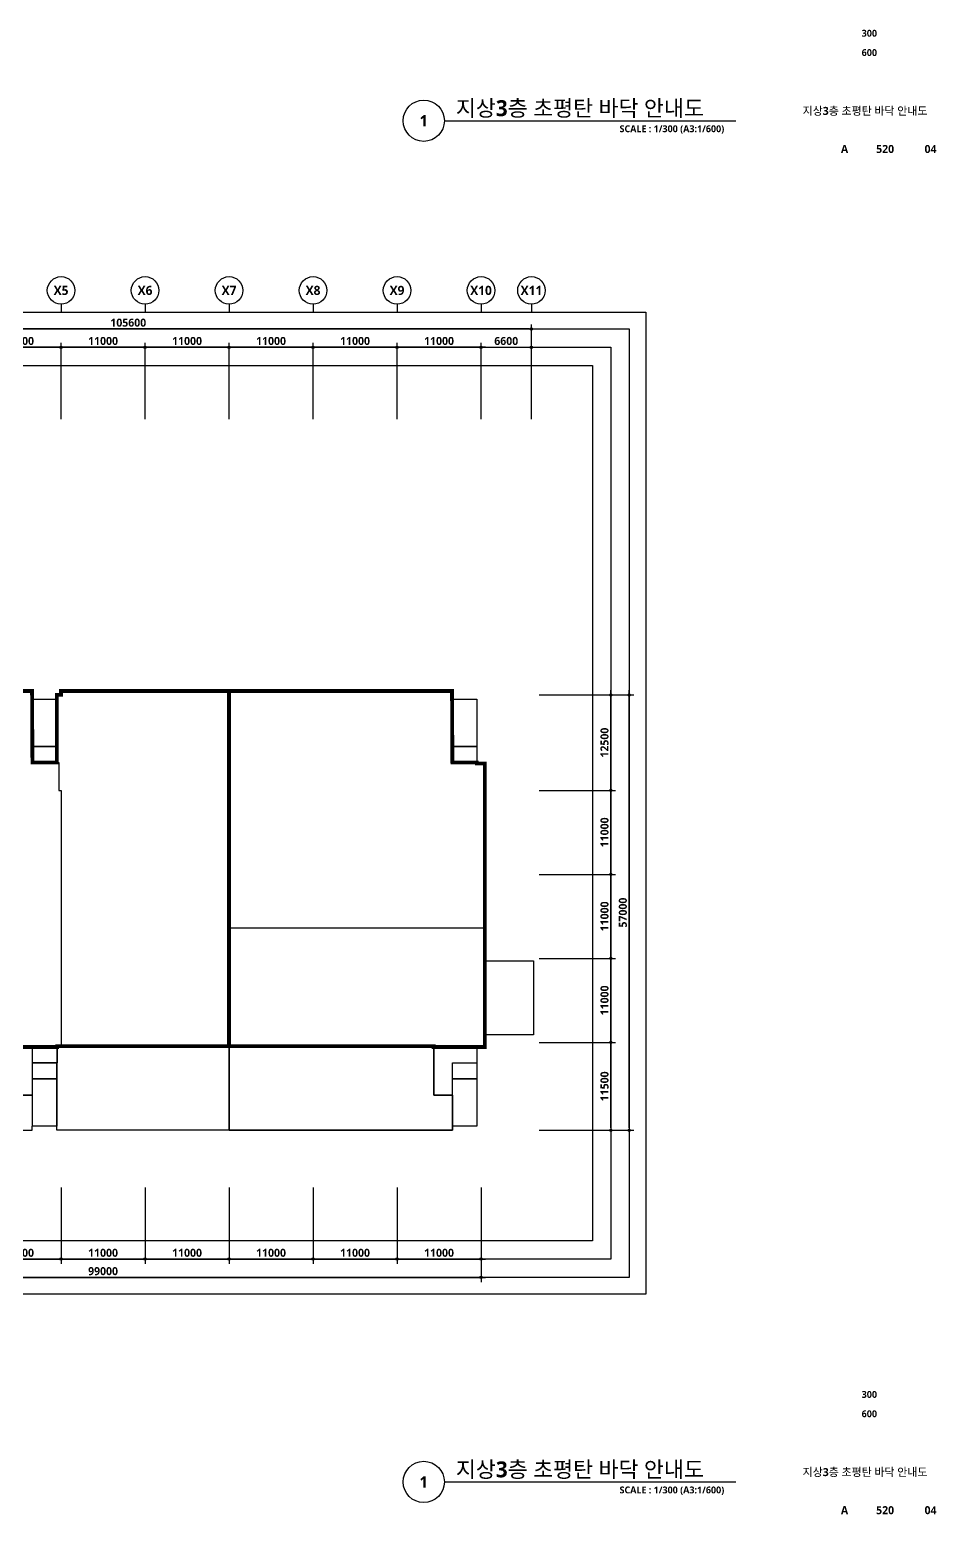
# Model space of a CAD drawing. Header units: millimetres. Extents: x -5354 to 997967, y -1313401 to 249081.
# Drawn here: x 610977 to 729712, y -1313401 to -1119046 of the extents above; entities that cross this region are included whole.
import ezdxf
from ezdxf.enums import TextEntityAlignment as Align

# ---------------------------------------------------------------- set-up
doc = ezdxf.new("R2010")
doc.units = ezdxf.units.MM
doc.header["$LTSCALE"] = 300
doc.header["$MEASUREMENT"] = 0
doc.header["$PDSIZE"] = -10
doc.layers.get('0').update_dxf_attribs({"linetype": 'CONTINUOUS'})
doc.layers.get('Defpoints').update_dxf_attribs({"color": 153, "linetype": 'CONTINUOUS'})
for name, color, linetype in [('A-ANNO-TEXT1', 7, 'CONTINUOUS'), ('A-ANNO-TITL', 7, 'CONTINUOUS'), ('A-ST-AXIS-BUB', 7, 'CONTINUOUS'), ('A-ST-AXIS-DIM', 7, 'CONTINUOUS'), ('AA-XXXX-TXT1', 2, 'CONTINUOUS'), ('ILDO_Cosinus Joint', 20, 'CONTINUOUS')]:
    doc.layers.add(name, color=color, linetype=linetype)
doc.layers.add('Defpoint', color=161, linetype='CONTINUOUS', plot=False)
doc.layers.add('면적', color=210, linetype='CONTINUOUS', plot=False)
doc.styles.add('SH_대대리576', font='')
doc.styles.get('SH_대대리576').set_extended_font_data('NanumGothic', bold=True)
doc.dimstyles.new('SHP 600', dxfattribs={"dimscale": 300, "dimtxt": 3.5, "dimasz": 1, "dimexe": 2, "dimexo": 2, "dimgap": 1, "dimtad": 1, "dimdec": 0, "dimzin": 0, "dimdsep": 46, "dimtxsty": 'SH_대대리576', "dimblk": 'DIMDOT', "dimcen": 0.09, "dimclrt": 3, "dimadec": 0, "dimazin": 1, "dimtfac": 1, "dimtdec": 0, "dimtix": 1, "dimtmove": 2, "dimatfit": 0, "dimldrblk": 'DIMDOT', "dimfxl": 1, "dimtolj": 1, "dimtzin": 0, "dimarcsym": 0})

# ---------------------------------------------------------------- blocks, each defined once
blk = doc.blocks.new('*U21')
at = {"layer": 'A-ANNO-TITL'}
blk.add_line((0, 0), (6359, 0), dxfattribs=at)
blk.add_circle((-450, 0), 450, dxfattribs=at)
at = {"layer": 'AA-XXXX-TXT1', "style": 'SH_대대리576'}
blk.add_attdef('DWG.TITLE', (250, 100), '', height=350, dxfattribs=at)
at = {"layer": 'AA-XXXX-TXT1', "color": 7, "style": 'SH_대대리576'}
blk.add_attdef('NO1', text='', height=300, dxfattribs=at).set_placement((-450, 0), align=Align.MIDDLE)
at = {"layer": 'AA-XXXX-TXT1', "style": 'SH_대대리576'}
blk.add_attdef('SCALE', text='', height=150, dxfattribs=at).set_placement((6109, -100), align=Align.TOP_RIGHT)
blk = doc.blocks.new('DIMDOT')
at = {"color": 0}
blk.add_line((-2, 0), (2, 0), dxfattribs=at)
for radius in [0.5, 0.25]:
    blk.add_circle((0, 0), radius, dxfattribs=at)
blk = doc.blocks.new('*D1004')
at = {"layer": 'A-ST-AXIS-DIM', "color": 0, "lineweight": -2, "transparency": 16777216}
for p, q in [((571087, -1170026), (571087, -1157626)), ((676387, -1158226), (571387, -1158226)), ((676687, -1170026), (676687, -1157626))]:
    blk.add_line(p, q, dxfattribs=at)
at = {"layer": 'Defpoints', "color": 0, "transparency": 16777216}
for p in [(571087, -1158226), (571087, -1170626), (676687, -1170626)]:
    blk.add_point(p, dxfattribs=at)
at = {"layer": 'A-ST-AXIS-DIM', "color": 0, "lineweight": -2, "transparency": 16777216, "xscale": 300, "yscale": 300, "zscale": 300, "rotation": 180}
blk.add_blockref('DIMDOT', (571087, -1158226), dxfattribs=at)
at = {"layer": 'A-ST-AXIS-DIM', "color": 0, "lineweight": -2, "transparency": 16777216, "xscale": 300, "yscale": 300, "zscale": 300}
blk.add_blockref('DIMDOT', (676687, -1158226), dxfattribs=at)
at = {"layer": 'A-ST-AXIS-DIM', "color": 3, "transparency": 16777216, "insert": (623887, -1157401), "char_height": 1050, "attachment_point": 5, "style": 'SH_대대리576'}
blk.add_mtext('\\A1;105600', dxfattribs=at)
blk = doc.blocks.new('*D1008')
at = {"layer": 'A-ST-AXIS-DIM', "color": 0, "lineweight": -2, "transparency": 16777216}
for p, q in [((604087, -1170026), (604087, -1160026)), ((615087, -1170026), (615087, -1160026)), ((614787, -1160626), (604387, -1160626))]:
    blk.add_line(p, q, dxfattribs=at)
at = {"layer": 'Defpoints', "color": 0, "transparency": 16777216}
for p in [(604087, -1160626), (604087, -1170626), (615087, -1170626)]:
    blk.add_point(p, dxfattribs=at)
at = {"layer": 'A-ST-AXIS-DIM', "color": 0, "lineweight": -2, "transparency": 16777216, "xscale": 300, "yscale": 300, "zscale": 300, "rotation": 180}
blk.add_blockref('DIMDOT', (604087, -1160626), dxfattribs=at)
at = {"layer": 'A-ST-AXIS-DIM', "color": 0, "lineweight": -2, "transparency": 16777216, "xscale": 300, "yscale": 300, "zscale": 300}
blk.add_blockref('DIMDOT', (615087, -1160626), dxfattribs=at)
at = {"layer": 'A-ST-AXIS-DIM', "color": 3, "transparency": 16777216, "insert": (609587, -1159801), "char_height": 1050, "attachment_point": 5, "style": 'SH_대대리576'}
blk.add_mtext('\\A1;11000', dxfattribs=at)
blk = doc.blocks.new('*D1009')
at = {"layer": 'A-ST-AXIS-DIM', "color": 0, "lineweight": -2, "transparency": 16777216}
for p, q in [((615087, -1170026), (615087, -1160026)), ((626087, -1170026), (626087, -1160026)), ((625787, -1160626), (615387, -1160626))]:
    blk.add_line(p, q, dxfattribs=at)
at = {"layer": 'Defpoints', "color": 0, "transparency": 16777216}
for p in [(615087, -1160626), (615087, -1170626), (626087, -1170626)]:
    blk.add_point(p, dxfattribs=at)
at = {"layer": 'A-ST-AXIS-DIM', "color": 0, "lineweight": -2, "transparency": 16777216, "xscale": 300, "yscale": 300, "zscale": 300, "rotation": 180}
blk.add_blockref('DIMDOT', (615087, -1160626), dxfattribs=at)
at = {"layer": 'A-ST-AXIS-DIM', "color": 0, "lineweight": -2, "transparency": 16777216, "xscale": 300, "yscale": 300, "zscale": 300}
blk.add_blockref('DIMDOT', (626087, -1160626), dxfattribs=at)
at = {"layer": 'A-ST-AXIS-DIM', "color": 3, "transparency": 16777216, "insert": (620587, -1159801), "char_height": 1050, "attachment_point": 5, "style": 'SH_대대리576'}
blk.add_mtext('\\A1;11000', dxfattribs=at)
blk = doc.blocks.new('*D1010')
at = {"layer": 'A-ST-AXIS-DIM', "color": 0, "lineweight": -2, "transparency": 16777216}
for p, q in [((626087, -1170026), (626087, -1160026)), ((637087, -1170026), (637087, -1160026)), ((636787, -1160626), (626387, -1160626))]:
    blk.add_line(p, q, dxfattribs=at)
at = {"layer": 'Defpoints', "color": 0, "transparency": 16777216}
for p in [(626087, -1160626), (626087, -1170626), (637087, -1170626)]:
    blk.add_point(p, dxfattribs=at)
at = {"layer": 'A-ST-AXIS-DIM', "color": 0, "lineweight": -2, "transparency": 16777216, "xscale": 300, "yscale": 300, "zscale": 300, "rotation": 180}
blk.add_blockref('DIMDOT', (626087, -1160626), dxfattribs=at)
at = {"layer": 'A-ST-AXIS-DIM', "color": 0, "lineweight": -2, "transparency": 16777216, "xscale": 300, "yscale": 300, "zscale": 300}
blk.add_blockref('DIMDOT', (637087, -1160626), dxfattribs=at)
at = {"layer": 'A-ST-AXIS-DIM', "color": 3, "transparency": 16777216, "insert": (631587, -1159801), "char_height": 1050, "attachment_point": 5, "style": 'SH_대대리576'}
blk.add_mtext('\\A1;11000', dxfattribs=at)
blk = doc.blocks.new('*D1011')
at = {"layer": 'A-ST-AXIS-DIM', "color": 0, "lineweight": -2, "transparency": 16777216}
for p, q in [((637087, -1170026), (637087, -1160026)), ((648087, -1170026), (648087, -1160026)), ((647787, -1160626), (637387, -1160626))]:
    blk.add_line(p, q, dxfattribs=at)
at = {"layer": 'Defpoints', "color": 0, "transparency": 16777216}
for p in [(637087, -1160626), (637087, -1170626), (648087, -1170626)]:
    blk.add_point(p, dxfattribs=at)
at = {"layer": 'A-ST-AXIS-DIM', "color": 0, "lineweight": -2, "transparency": 16777216, "xscale": 300, "yscale": 300, "zscale": 300, "rotation": 180}
blk.add_blockref('DIMDOT', (637087, -1160626), dxfattribs=at)
at = {"layer": 'A-ST-AXIS-DIM', "color": 0, "lineweight": -2, "transparency": 16777216, "xscale": 300, "yscale": 300, "zscale": 300}
blk.add_blockref('DIMDOT', (648087, -1160626), dxfattribs=at)
at = {"layer": 'A-ST-AXIS-DIM', "color": 3, "transparency": 16777216, "insert": (642587, -1159801), "char_height": 1050, "attachment_point": 5, "style": 'SH_대대리576'}
blk.add_mtext('\\A1;11000', dxfattribs=at)
blk = doc.blocks.new('*D1012')
at = {"layer": 'A-ST-AXIS-DIM', "color": 0, "lineweight": -2, "transparency": 16777216}
for p, q in [((648087, -1170026), (648087, -1160026)), ((659087, -1170026), (659087, -1160026)), ((658787, -1160626), (648387, -1160626))]:
    blk.add_line(p, q, dxfattribs=at)
at = {"layer": 'Defpoints', "color": 0, "transparency": 16777216}
for p in [(648087, -1160626), (648087, -1170626), (659087, -1170626)]:
    blk.add_point(p, dxfattribs=at)
at = {"layer": 'A-ST-AXIS-DIM', "color": 0, "lineweight": -2, "transparency": 16777216, "xscale": 300, "yscale": 300, "zscale": 300, "rotation": 180}
blk.add_blockref('DIMDOT', (648087, -1160626), dxfattribs=at)
at = {"layer": 'A-ST-AXIS-DIM', "color": 0, "lineweight": -2, "transparency": 16777216, "xscale": 300, "yscale": 300, "zscale": 300}
blk.add_blockref('DIMDOT', (659087, -1160626), dxfattribs=at)
at = {"layer": 'A-ST-AXIS-DIM', "color": 3, "transparency": 16777216, "insert": (653587, -1159801), "char_height": 1050, "attachment_point": 5, "style": 'SH_대대리576'}
blk.add_mtext('\\A1;11000', dxfattribs=at)
blk = doc.blocks.new('*D1013')
at = {"layer": 'A-ST-AXIS-DIM', "color": 0, "lineweight": -2, "transparency": 16777216}
for p, q in [((659087, -1170026), (659087, -1160026)), ((670087, -1170026), (670087, -1160026)), ((669787, -1160626), (659387, -1160626))]:
    blk.add_line(p, q, dxfattribs=at)
at = {"layer": 'Defpoints', "color": 0, "transparency": 16777216}
for p in [(659087, -1160626), (659087, -1170626), (670087, -1170626)]:
    blk.add_point(p, dxfattribs=at)
at = {"layer": 'A-ST-AXIS-DIM', "color": 0, "lineweight": -2, "transparency": 16777216, "xscale": 300, "yscale": 300, "zscale": 300, "rotation": 180}
blk.add_blockref('DIMDOT', (659087, -1160626), dxfattribs=at)
at = {"layer": 'A-ST-AXIS-DIM', "color": 0, "lineweight": -2, "transparency": 16777216, "xscale": 300, "yscale": 300, "zscale": 300}
blk.add_blockref('DIMDOT', (670087, -1160626), dxfattribs=at)
at = {"layer": 'A-ST-AXIS-DIM', "color": 3, "transparency": 16777216, "insert": (664587, -1159801), "char_height": 1050, "attachment_point": 5, "style": 'SH_대대리576'}
blk.add_mtext('\\A1;11000', dxfattribs=at)
blk = doc.blocks.new('*D1103')
at = {"layer": 'A-ST-AXIS-DIM', "color": 0, "lineweight": -2, "transparency": 16777216}
for p, q in [((677687, -1206126), (687687, -1206126)), ((687087, -1218326), (687087, -1206426)), ((677687, -1218626), (687687, -1218626))]:
    blk.add_line(p, q, dxfattribs=at)
at = {"layer": 'Defpoints', "color": 0, "transparency": 16777216}
for p in [(677087, -1206126), (687087, -1206126), (677087, -1218626)]:
    blk.add_point(p, dxfattribs=at)
at = {"layer": 'A-ST-AXIS-DIM', "color": 0, "lineweight": -2, "transparency": 16777216, "xscale": 300, "yscale": 300, "zscale": 300}
for p, rotation in [((687087, -1206126), 90), ((687087, -1218626), 270)]:
    blk.add_blockref('DIMDOT', p, dxfattribs=dict(at, rotation=rotation))
at = {"layer": 'A-ST-AXIS-DIM', "color": 3, "transparency": 16777216, "insert": (686262, -1212376), "char_height": 1050, "attachment_point": 5, "rotation": 90, "style": 'SH_대대리576'}
blk.add_mtext('\\A1;12500', dxfattribs=at)
blk = doc.blocks.new('*D1104')
at = {"layer": 'A-ST-AXIS-DIM', "color": 0, "lineweight": -2, "transparency": 16777216}
for p, q in [((677687, -1218626), (687687, -1218626)), ((687087, -1229326), (687087, -1218926)), ((677687, -1229626), (687687, -1229626))]:
    blk.add_line(p, q, dxfattribs=at)
at = {"layer": 'Defpoints', "color": 0, "transparency": 16777216}
for p in [(677087, -1218626), (687087, -1218626), (677087, -1229626)]:
    blk.add_point(p, dxfattribs=at)
at = {"layer": 'A-ST-AXIS-DIM', "color": 0, "lineweight": -2, "transparency": 16777216, "xscale": 300, "yscale": 300, "zscale": 300}
for p, rotation in [((687087, -1218626), 90), ((687087, -1229626), 270)]:
    blk.add_blockref('DIMDOT', p, dxfattribs=dict(at, rotation=rotation))
at = {"layer": 'A-ST-AXIS-DIM', "color": 3, "transparency": 16777216, "insert": (686262, -1224126), "char_height": 1050, "attachment_point": 5, "rotation": 90, "style": 'SH_대대리576'}
blk.add_mtext('\\A1;11000', dxfattribs=at)
blk = doc.blocks.new('*D1105')
at = {"layer": 'A-ST-AXIS-DIM', "color": 0, "lineweight": -2, "transparency": 16777216}
for p, q in [((677687, -1229626), (687687, -1229626)), ((687087, -1240326), (687087, -1229926)), ((677687, -1240626), (687687, -1240626))]:
    blk.add_line(p, q, dxfattribs=at)
at = {"layer": 'Defpoints', "color": 0, "transparency": 16777216}
for p in [(677087, -1229626), (687087, -1229626), (677087, -1240626)]:
    blk.add_point(p, dxfattribs=at)
at = {"layer": 'A-ST-AXIS-DIM', "color": 0, "lineweight": -2, "transparency": 16777216, "xscale": 300, "yscale": 300, "zscale": 300}
for p, rotation in [((687087, -1229626), 90), ((687087, -1240626), 270)]:
    blk.add_blockref('DIMDOT', p, dxfattribs=dict(at, rotation=rotation))
at = {"layer": 'A-ST-AXIS-DIM', "color": 3, "transparency": 16777216, "insert": (686262, -1235126), "char_height": 1050, "attachment_point": 5, "rotation": 90, "style": 'SH_대대리576'}
blk.add_mtext('\\A1;11000', dxfattribs=at)
blk = doc.blocks.new('*D1106')
at = {"layer": 'A-ST-AXIS-DIM', "color": 0, "lineweight": -2, "transparency": 16777216}
for p, q in [((677687, -1240626), (687687, -1240626)), ((687087, -1251326), (687087, -1240926)), ((677687, -1251626), (687687, -1251626))]:
    blk.add_line(p, q, dxfattribs=at)
at = {"layer": 'Defpoints', "color": 0, "transparency": 16777216}
for p in [(677087, -1240626), (687087, -1240626), (677087, -1251626)]:
    blk.add_point(p, dxfattribs=at)
at = {"layer": 'A-ST-AXIS-DIM', "color": 0, "lineweight": -2, "transparency": 16777216, "xscale": 300, "yscale": 300, "zscale": 300}
for p, rotation in [((687087, -1240626), 90), ((687087, -1251626), 270)]:
    blk.add_blockref('DIMDOT', p, dxfattribs=dict(at, rotation=rotation))
at = {"layer": 'A-ST-AXIS-DIM', "color": 3, "transparency": 16777216, "insert": (686262, -1246126), "char_height": 1050, "attachment_point": 5, "rotation": 90, "style": 'SH_대대리576'}
blk.add_mtext('\\A1;11000', dxfattribs=at)
blk = doc.blocks.new('*D1107')
at = {"layer": 'A-ST-AXIS-DIM', "color": 0, "lineweight": -2, "transparency": 16777216}
for p, q in [((677687, -1251626), (687687, -1251626)), ((687087, -1262826), (687087, -1251926)), ((677687, -1263126), (687687, -1263126))]:
    blk.add_line(p, q, dxfattribs=at)
at = {"layer": 'Defpoints', "color": 0, "transparency": 16777216}
for p in [(677087, -1251626), (687087, -1251626), (677087, -1263126)]:
    blk.add_point(p, dxfattribs=at)
at = {"layer": 'A-ST-AXIS-DIM', "color": 0, "lineweight": -2, "transparency": 16777216, "xscale": 300, "yscale": 300, "zscale": 300}
for p, rotation in [((687087, -1251626), 90), ((687087, -1263126), 270)]:
    blk.add_blockref('DIMDOT', p, dxfattribs=dict(at, rotation=rotation))
at = {"layer": 'A-ST-AXIS-DIM', "color": 3, "transparency": 16777216, "insert": (686262, -1257376), "char_height": 1050, "attachment_point": 5, "rotation": 90, "style": 'SH_대대리576'}
blk.add_mtext('\\A1;11500', dxfattribs=at)
blk = doc.blocks.new('*D1108')
at = {"layer": 'A-ST-AXIS-DIM', "color": 0, "lineweight": -2, "transparency": 16777216}
for p, q in [((677687, -1206126), (690087, -1206126)), ((689487, -1262826), (689487, -1206426)), ((677687, -1263126), (690087, -1263126))]:
    blk.add_line(p, q, dxfattribs=at)
at = {"layer": 'Defpoints', "color": 0, "transparency": 16777216}
for p in [(677087, -1206126), (689487, -1206126), (677087, -1263126)]:
    blk.add_point(p, dxfattribs=at)
at = {"layer": 'A-ST-AXIS-DIM', "color": 0, "lineweight": -2, "transparency": 16777216, "xscale": 300, "yscale": 300, "zscale": 300}
for p, rotation in [((689487, -1206126), 90), ((689487, -1263126), 270)]:
    blk.add_blockref('DIMDOT', p, dxfattribs=dict(at, rotation=rotation))
at = {"layer": 'A-ST-AXIS-DIM', "color": 3, "transparency": 16777216, "insert": (688662, -1234626), "char_height": 1050, "attachment_point": 5, "rotation": 90, "style": 'SH_대대리576'}
blk.add_mtext('\\A1;57000', dxfattribs=at)
blk = doc.blocks.new('*D1112')
at = {"layer": 'A-ST-AXIS-DIM', "color": 0, "lineweight": -2, "transparency": 16777216}
for p, q in [((604087, -1270597), (604087, -1280597)), ((615087, -1270597), (615087, -1280597)), ((604387, -1279997), (614787, -1279997))]:
    blk.add_line(p, q, dxfattribs=at)
at = {"layer": 'Defpoints', "color": 0, "transparency": 16777216}
for p in [(604087, -1269997), (615087, -1269997), (615087, -1279997)]:
    blk.add_point(p, dxfattribs=at)
at = {"layer": 'A-ST-AXIS-DIM', "color": 0, "lineweight": -2, "transparency": 16777216, "xscale": 300, "yscale": 300, "zscale": 300, "rotation": 180}
blk.add_blockref('DIMDOT', (604087, -1279997), dxfattribs=at)
at = {"layer": 'A-ST-AXIS-DIM', "color": 0, "lineweight": -2, "transparency": 16777216, "xscale": 300, "yscale": 300, "zscale": 300}
blk.add_blockref('DIMDOT', (615087, -1279997), dxfattribs=at)
at = {"layer": 'A-ST-AXIS-DIM', "color": 3, "transparency": 16777216, "insert": (609587, -1279172), "char_height": 1050, "attachment_point": 5, "style": 'SH_대대리576'}
blk.add_mtext('\\A1;11000', dxfattribs=at)
blk = doc.blocks.new('*D1113')
at = {"layer": 'A-ST-AXIS-DIM', "color": 0, "lineweight": -2, "transparency": 16777216}
for p, q in [((615087, -1270597), (615087, -1280597)), ((626087, -1270597), (626087, -1280597)), ((615387, -1279997), (625787, -1279997))]:
    blk.add_line(p, q, dxfattribs=at)
at = {"layer": 'Defpoints', "color": 0, "transparency": 16777216}
for p in [(615087, -1269997), (626087, -1269997), (626087, -1279997)]:
    blk.add_point(p, dxfattribs=at)
at = {"layer": 'A-ST-AXIS-DIM', "color": 0, "lineweight": -2, "transparency": 16777216, "xscale": 300, "yscale": 300, "zscale": 300, "rotation": 180}
blk.add_blockref('DIMDOT', (615087, -1279997), dxfattribs=at)
at = {"layer": 'A-ST-AXIS-DIM', "color": 0, "lineweight": -2, "transparency": 16777216, "xscale": 300, "yscale": 300, "zscale": 300}
blk.add_blockref('DIMDOT', (626087, -1279997), dxfattribs=at)
at = {"layer": 'A-ST-AXIS-DIM', "color": 3, "transparency": 16777216, "insert": (620587, -1279172), "char_height": 1050, "attachment_point": 5, "style": 'SH_대대리576'}
blk.add_mtext('\\A1;11000', dxfattribs=at)
blk = doc.blocks.new('*D1114')
at = {"layer": 'A-ST-AXIS-DIM', "color": 0, "lineweight": -2, "transparency": 16777216}
for p, q in [((626087, -1270597), (626087, -1280597)), ((637087, -1270597), (637087, -1280597)), ((626387, -1279997), (636787, -1279997))]:
    blk.add_line(p, q, dxfattribs=at)
at = {"layer": 'Defpoints', "color": 0, "transparency": 16777216}
for p in [(626087, -1269997), (637087, -1269997), (637087, -1279997)]:
    blk.add_point(p, dxfattribs=at)
at = {"layer": 'A-ST-AXIS-DIM', "color": 0, "lineweight": -2, "transparency": 16777216, "xscale": 300, "yscale": 300, "zscale": 300, "rotation": 180}
blk.add_blockref('DIMDOT', (626087, -1279997), dxfattribs=at)
at = {"layer": 'A-ST-AXIS-DIM', "color": 0, "lineweight": -2, "transparency": 16777216, "xscale": 300, "yscale": 300, "zscale": 300}
blk.add_blockref('DIMDOT', (637087, -1279997), dxfattribs=at)
at = {"layer": 'A-ST-AXIS-DIM', "color": 3, "transparency": 16777216, "insert": (631587, -1279172), "char_height": 1050, "attachment_point": 5, "style": 'SH_대대리576'}
blk.add_mtext('\\A1;11000', dxfattribs=at)
blk = doc.blocks.new('*D1115')
at = {"layer": 'A-ST-AXIS-DIM', "color": 0, "lineweight": -2, "transparency": 16777216}
for p, q in [((637087, -1270597), (637087, -1280597)), ((648087, -1270597), (648087, -1280597)), ((637387, -1279997), (647787, -1279997))]:
    blk.add_line(p, q, dxfattribs=at)
at = {"layer": 'Defpoints', "color": 0, "transparency": 16777216}
for p in [(637087, -1269997), (648087, -1269997), (648087, -1279997)]:
    blk.add_point(p, dxfattribs=at)
at = {"layer": 'A-ST-AXIS-DIM', "color": 0, "lineweight": -2, "transparency": 16777216, "xscale": 300, "yscale": 300, "zscale": 300, "rotation": 180}
blk.add_blockref('DIMDOT', (637087, -1279997), dxfattribs=at)
at = {"layer": 'A-ST-AXIS-DIM', "color": 0, "lineweight": -2, "transparency": 16777216, "xscale": 300, "yscale": 300, "zscale": 300}
blk.add_blockref('DIMDOT', (648087, -1279997), dxfattribs=at)
at = {"layer": 'A-ST-AXIS-DIM', "color": 3, "transparency": 16777216, "insert": (642587, -1279172), "char_height": 1050, "attachment_point": 5, "style": 'SH_대대리576'}
blk.add_mtext('\\A1;11000', dxfattribs=at)
blk = doc.blocks.new('*D1116')
at = {"layer": 'A-ST-AXIS-DIM', "color": 0, "lineweight": -2, "transparency": 16777216}
for p, q in [((648087, -1270597), (648087, -1280597)), ((659087, -1270597), (659087, -1280597)), ((648387, -1279997), (658787, -1279997))]:
    blk.add_line(p, q, dxfattribs=at)
at = {"layer": 'Defpoints', "color": 0, "transparency": 16777216}
for p in [(648087, -1269997), (659087, -1269997), (659087, -1279997)]:
    blk.add_point(p, dxfattribs=at)
at = {"layer": 'A-ST-AXIS-DIM', "color": 0, "lineweight": -2, "transparency": 16777216, "xscale": 300, "yscale": 300, "zscale": 300, "rotation": 180}
blk.add_blockref('DIMDOT', (648087, -1279997), dxfattribs=at)
at = {"layer": 'A-ST-AXIS-DIM', "color": 0, "lineweight": -2, "transparency": 16777216, "xscale": 300, "yscale": 300, "zscale": 300}
blk.add_blockref('DIMDOT', (659087, -1279997), dxfattribs=at)
at = {"layer": 'A-ST-AXIS-DIM', "color": 3, "transparency": 16777216, "insert": (653587, -1279172), "char_height": 1050, "attachment_point": 5, "style": 'SH_대대리576'}
blk.add_mtext('\\A1;11000', dxfattribs=at)
blk = doc.blocks.new('*D1117')
at = {"layer": 'A-ST-AXIS-DIM', "color": 0, "lineweight": -2, "transparency": 16777216}
for p, q in [((659087, -1270597), (659087, -1280597)), ((670087, -1270597), (670087, -1280597)), ((659387, -1279997), (669787, -1279997))]:
    blk.add_line(p, q, dxfattribs=at)
at = {"layer": 'Defpoints', "color": 0, "transparency": 16777216}
for p in [(659087, -1269997), (670087, -1269997), (670087, -1279997)]:
    blk.add_point(p, dxfattribs=at)
at = {"layer": 'A-ST-AXIS-DIM', "color": 0, "lineweight": -2, "transparency": 16777216, "xscale": 300, "yscale": 300, "zscale": 300, "rotation": 180}
blk.add_blockref('DIMDOT', (659087, -1279997), dxfattribs=at)
at = {"layer": 'A-ST-AXIS-DIM', "color": 0, "lineweight": -2, "transparency": 16777216, "xscale": 300, "yscale": 300, "zscale": 300}
blk.add_blockref('DIMDOT', (670087, -1279997), dxfattribs=at)
at = {"layer": 'A-ST-AXIS-DIM', "color": 3, "transparency": 16777216, "insert": (664587, -1279172), "char_height": 1050, "attachment_point": 5, "style": 'SH_대대리576'}
blk.add_mtext('\\A1;11000', dxfattribs=at)
blk = doc.blocks.new('*D1118')
at = {"layer": 'A-ST-AXIS-DIM', "color": 0, "lineweight": -2, "transparency": 16777216}
for p, q in [((571087, -1270597), (571087, -1282997)), ((670087, -1270597), (670087, -1282997)), ((571387, -1282397), (669787, -1282397))]:
    blk.add_line(p, q, dxfattribs=at)
at = {"layer": 'Defpoints', "color": 0, "transparency": 16777216}
for p in [(571087, -1269997), (670087, -1269997), (670087, -1282397)]:
    blk.add_point(p, dxfattribs=at)
at = {"layer": 'A-ST-AXIS-DIM', "color": 0, "lineweight": -2, "transparency": 16777216, "xscale": 300, "yscale": 300, "zscale": 300, "rotation": 180}
blk.add_blockref('DIMDOT', (571087, -1282397), dxfattribs=at)
at = {"layer": 'A-ST-AXIS-DIM', "color": 0, "lineweight": -2, "transparency": 16777216, "xscale": 300, "yscale": 300, "zscale": 300}
blk.add_blockref('DIMDOT', (670087, -1282397), dxfattribs=at)
at = {"layer": 'A-ST-AXIS-DIM', "color": 3, "transparency": 16777216, "insert": (620587, -1281572), "char_height": 1050, "attachment_point": 5, "style": 'SH_대대리576'}
blk.add_mtext('\\A1;99000', dxfattribs=at)
blk = doc.blocks.new('*D1140')
at = {"layer": 'A-ST-AXIS-DIM', "color": 0, "lineweight": -2, "transparency": 16777216}
for p, q in [((670087, -1170026), (670087, -1160026)), ((676687, -1170026), (676687, -1160026)), ((670387, -1160626), (676387, -1160626))]:
    blk.add_line(p, q, dxfattribs=at)
at = {"layer": 'Defpoints', "color": 0, "transparency": 16777216}
for p in [(676687, -1160626), (670087, -1170626), (676687, -1170626)]:
    blk.add_point(p, dxfattribs=at)
at = {"layer": 'A-ST-AXIS-DIM', "color": 0, "lineweight": -2, "transparency": 16777216, "xscale": 300, "yscale": 300, "zscale": 300, "rotation": 180}
blk.add_blockref('DIMDOT', (670087, -1160626), dxfattribs=at)
at = {"layer": 'A-ST-AXIS-DIM', "color": 0, "lineweight": -2, "transparency": 16777216, "xscale": 300, "yscale": 300, "zscale": 300}
blk.add_blockref('DIMDOT', (676687, -1160626), dxfattribs=at)
at = {"layer": 'A-ST-AXIS-DIM', "color": 3, "transparency": 16777216, "insert": (673387, -1159801), "char_height": 1050, "attachment_point": 5, "style": 'SH_대대리576'}
blk.add_mtext('\\A1;6600', dxfattribs=at)
blk = doc.blocks.new('A-ST-AXIS-BUB-1')
at = {"layer": 'A-ST-AXIS-BUB'}
blk.add_line((0, 350), (0, 0), dxfattribs=at)
blk.add_circle((0, 950), 600, dxfattribs=at)
blk = doc.blocks.new('G$CF9371588')
blk.add_line((7800, 10975, 103000), (4300, 10975, 103000))
at = {"layer": '면적'}
for p, q in [((100000, 12500, 103000), (100000, 22200, 103000)), ((66500, 0, 103000), (66500, 11000, 103000))]:
    blk.add_line(p, q, dxfattribs=at)
for points in [[(100000, 26500), (100000, 48025), (98950, 48025), (98950, 48150), (95750, 48150), (95750, 56450), (95700, 56450), (95700, 57500), (44500, 57500), (44500, 57000), (43950, 57000), (43950, 56450), (43950, 48150), (40750, 48150), (40750, 56450), (40700, 56450), (40700, 57500), (4300, 57500), (4300, 56450), (4250, 56450), (4250, 48150), (1050, 48150), (1050, 48100), (0, 48100), (0, 22200), (2200, 22200), (5900, 22200), (5900, 17860), (4300, 17860), (4300, 10975), (7800, 10975), (7800, 11000), (38300, 11000), (38300, 10900), (44000, 10900), (44000, 11000), (66500, 11000), (66500, 26500)], [(40750, 56450), (43950, 56450), (43950, 50250), (40750, 50250)], [(40750, 50250), (43950, 50250), (43950, 48150), (40750, 48150)], [(2200, 17260), (2200, 22200), (5900, 22200), (5900, 17860), (4300, 17860), (4300, 17260)], [(2200, 17260), (2200, 15800), (800, 15800), (800, 13450), (4300, 13450), (4300, 17260), (2200, 17260)], [(800, 13450), (800, 10950), (1050, 10950), (4300, 10950), (4300, 13450)], [(4250, 8850), (4250, 10950), (1050, 10950), (1050, 550), (4250, 550), (4250, 6750), (3300, 6750), (3300, 8850)], [(4250, 4600), (4250, 550), (4300, 550), (4300, 0), (40700, 0), (40700, 550), (40750, 550), (40750, 4600), (38300, 4600), (38300, 11000), (7800, 11000), (7800, 4600)], [(4300, 10975), (4300, 10950), (4250, 10950), (4250, 8850), (4250, 8850), (4250, 6750), (4250, 6750), (4250, 4600), (7800, 4600), (7800, 10975)], [(38300, 10900), (38300, 4600), (40750, 4600), (40750, 8850), (40750, 8850), (40750, 8850), (40750, 8850), (40750, 10900)], [(40750, 10900), (44000, 10900), (44000, 8850), (40750, 8850)], [(43950, 0), (43950, 8850), (44000, 8850), (44000, 11000), (93300, 11000), (93300, 4602), (95750, 4602), (95750, 0)], [(93300, 10900), (93300, 4602), (95700, 4602), (95700, 4602), (95750, 4602), (95750, 8850), (99000, 8850), (99000, 8850), (99000, 9000), (99000, 10900)], [(40750, 8850), (43950, 8850), (43950, 6750), (40750, 6750)], [(98950, 6750), (95750, 6750), (95750, 8850), (98950, 8850)], [(40750, 6750), (43950, 6750), (43950, 550), (40750, 550)], [(98950, 550), (95750, 550), (95750, 6750), (98950, 6750)]]:
    blk.add_lwpolyline(points, close=True, dxfattribs=at)
at = {"layer": '면적', "elevation": 103000}
for points in [[(1050, 50250), (4250, 50250), (4250, 56450), (1050, 56450)], [(98950, 50250), (95750, 50250), (95750, 56450), (98950, 56450)], [(1050, 50250), (4250, 50250), (4250, 48150), (1050, 48150)], [(95750, 50250), (98950, 50250), (98950, 48150), (95750, 48150)], [(66500, 11000), (66500, 26500), (100000, 26500), (100000, 22200), (106350, 22200), (106350, 12500), (100000, 12500), (100000, 10900), (93300, 10900), (93300, 11000)], [(66500, 11000), (66500, 0), (95750, 0), (95750, 4602), (93300, 4602), (93300, 11000)], [(3300, 8850), (4250, 8850), (4250, 6750), (3300, 6750)]]:
    blk.add_lwpolyline(points, close=True, dxfattribs=at)
at = {"layer": '면적'}
for points in [[(43950, 48150), (44200, 48150), (44200, 44500), (44500, 44500), (44500, 11000)], [(7800, 11000), (38300, 11000)], [(7800, 11000), (38300, 11000)], [(93300, 11000), (45000, 11000)]]:
    blk.add_lwpolyline(points, dxfattribs=at)

msp = doc.modelspace()

# ---------------------------------------------------------------- linework, layer by layer
at = {"layer": 'Defpoint'}
for points in [[(691687.2, -1284597.4), (520487.2, -1284597.4), (520487.2, -1156025.9), (691687.2, -1156025.9)], [(689487.2, -1282397.4), (522687.2, -1282397.4), (522687.2, -1158225.9), (689487.2, -1158225.9)], [(687087.2, -1279997.4), (525087.2, -1279997.4), (525087.2, -1160625.9), (687087.2, -1160625.9)], [(684687.2, -1277597.4), (527487.2, -1277597.4), (527487.2, -1163025.9), (684687.2, -1163025.9)]]:
    msp.add_lwpolyline(points, close=True, dxfattribs=at)
at = {"layer": 'ILDO_Cosinus Joint', "const_width": 500}
for points in [[(604087.2, -1205625.9), (604087.2, -1252125.9), (608887.2, -1252125.9), (608887.2, -1252225.9), (614587.2, -1252225.9), (614587.2, -1252125.9), (637087.2, -1252125.9), (637087.2, -1205625.9), (615087.2, -1205625.9), (615087.2, -1206125.9), (614537.2, -1206125.9), (614537.2, -1214975.9), (611337.2, -1214975.9), (611287.2, -1205625.9)], [(637087.2, -1205625.9), (637087.2, -1252125.9), (663887.2, -1252125.9), (663887.2, -1252225.9), (670587.2, -1252225.9), (670587.2, -1215100.9), (669537.2, -1215100.9), (669537.2, -1214975.9), (666337.2, -1214975.9), (666287.2, -1205625.9)]]:
    msp.add_lwpolyline(points, close=True, dxfattribs=at)

# ---------------------------------------------------------------- block references
ref = msp.add_blockref('*U21', (665286.8, -1130964.4), dxfattribs=dict(xscale=6, yscale=6, zscale=6))
ref.add_attrib('SCALE', 'SCALE : 1/300 (A3:1/600)', dxfattribs={"layer": 'A-ANNO-TITL', "height": 900, "style": 'SH_대대리576'}).set_placement((701938.3, -1131564.4), align=Align.TOP_RIGHT)
ref.add_attrib('DWG.TITLE', '지상3층 초평탄 바닥 안내도', (666786.8, -1130364.4), dxfattribs={"layer": 'A-ANNO-TITL', "height": 2087.447, "style": 'SH_대대리576'})
ref.add_attrib('NO1', '1', dxfattribs={"layer": 'A-ANNO-TITL', "color": 7, "height": 1500, "style": 'SH_대대리576'}).set_placement((662586.8, -1130964.4), align=Align.MIDDLE)
msp.add_blockref('G$CF9371588', (570587.2, -1263125.9))
ref = msp.add_blockref('*U21', (665286.8, -1309164.4), dxfattribs=dict(xscale=6, yscale=6, zscale=6))
ref.add_attrib('SCALE', 'SCALE : 1/300 (A3:1/600)', dxfattribs={"layer": 'A-ANNO-TITL', "height": 900, "style": 'SH_대대리576'}).set_placement((701938.3, -1309764.4), align=Align.TOP_RIGHT)
ref.add_attrib('DWG.TITLE', '지상3층 초평탄 바닥 안내도', (666786.8, -1308564.4), dxfattribs={"layer": 'A-ANNO-TITL', "height": 2087.447, "style": 'SH_대대리576'})
ref.add_attrib('NO1', '1', dxfattribs={"layer": 'A-ANNO-TITL', "color": 7, "height": 1500, "style": 'SH_대대리576'}).set_placement((662586.8, -1309164.4), align=Align.MIDDLE)
at = {"layer": 'A-ST-AXIS-BUB', "xscale": 3, "yscale": 3, "zscale": 3}
for p in [(615087.2, -1156025.9), (626087.2, -1156025.9), (637087.2, -1156025.9), (648087.2, -1156025.9), (659087.2, -1156025.9), (670087.2, -1156025.9), (676687.2, -1156025.9)]:
    msp.add_blockref('A-ST-AXIS-BUB-1', p, dxfattribs=at)

# ---------------------------------------------------------------- texts
at = {"layer": 'A-ANNO-TEXT1', "style": 'SH_대대리576'}
for s, p in [('X5', (615087.2, -1153175.9)), ('X6', (626087.2, -1153175.9)), ('X7', (637087.2, -1153175.9)), ('X8', (648087.2, -1153175.9)), ('X9', (659087.2, -1153175.9)), ('X10', (670087.2, -1153175.9)), ('X11', (676687.2, -1153175.9))]:
    msp.add_text(s, height=1200, dxfattribs=at).set_placement(p, align=Align.MIDDLE_CENTER)
at = {"layer": 'A-ANNO-TITL', "style": 'SH_대대리576'}
for s, height, p in [('300', 900, (720940.9, -1119508.9)), ('600', 900, (720940.9, -1122042.1)), ('지상3층 초평탄 바닥 안내도', 1050, (720375.6, -1129650.5)), ('A', 1050, (717692.9, -1134661)), ('520', 1050, (723006.2, -1134661)), ('04', 1050, (728952.6, -1134661)), ('300', 900, (720940.9, -1297708.9)), ('600', 900, (720940.9, -1300242.1)), ('지상3층 초평탄 바닥 안내도', 1050, (720375.6, -1307850.5)), ('A', 1050, (717692.9, -1312861)), ('520', 1050, (723006.2, -1312861)), ('04', 1050, (728952.6, -1312861))]:
    msp.add_text(s, height=height, dxfattribs=at).set_placement(p, align=Align.MIDDLE)

# ---------------------------------------------------------------- dimensions: what is measured, and where the dimension line sits
at = {"layer": 'A-ST-AXIS-DIM'}
for base, p1, p2, picture, middle in [((571087.2, -1158225.9), (676687.2, -1170625.9), (571087.2, -1170625.9), '*D1004', (623887.2, -1157400.9)), ((604087.2, -1160625.9), (615087.2, -1170625.9), (604087.2, -1170625.9), '*D1008', (609587.2, -1159800.9)), ((615087.2, -1160625.9), (626087.2, -1170625.9), (615087.2, -1170625.9), '*D1009', (620587.2, -1159800.9)), ((626087.2, -1160625.9), (637087.2, -1170625.9), (626087.2, -1170625.9), '*D1010', (631587.2, -1159800.9)), ((637087.2, -1160625.9), (648087.2, -1170625.9), (637087.2, -1170625.9), '*D1011', (642587.2, -1159800.9)), ((648087.2, -1160625.9), (659087.2, -1170625.9), (648087.2, -1170625.9), '*D1012', (653587.2, -1159800.9)), ((659087.2, -1160625.9), (670087.2, -1170625.9), (659087.2, -1170625.9), '*D1013', (664587.2, -1159800.9))]:
    dim = msp.add_linear_dim(base=base, p1=p1, p2=p2, dimstyle='SHP 600', dxfattribs=at)
    dim.commit()
    dim.dimension.update_dxf_attribs({"geometry": picture, "text_midpoint": middle})
for base, p1, p2, angle, picture, middle in [((676687.2, -1160625.9), (670087.2, -1170625.9), (676687.2, -1170625.9), 180, '*D1140', (673387.2, -1159800.9)), ((687087.2, -1206125.9), (677087.2, -1218625.9), (677087.2, -1206125.9), 270, '*D1103', (686262.2, -1212375.9)), ((689487.2, -1206125.9), (677087.2, -1263125.9), (677087.2, -1206125.9), 270, '*D1108', (688662.2, -1234625.9)), ((687087.2, -1218625.9), (677087.2, -1229625.9), (677087.2, -1218625.9), 270, '*D1104', (686262.2, -1224125.9)), ((687087.2, -1229625.9), (677087.2, -1240625.9), (677087.2, -1229625.9), 270, '*D1105', (686262.2, -1235125.9)), ((687087.2, -1240625.9), (677087.2, -1251625.9), (677087.2, -1240625.9), 270, '*D1106', (686262.2, -1246125.9)), ((687087.2, -1251625.9), (677087.2, -1263125.9), (677087.2, -1251625.9), 270, '*D1107', (686262.2, -1257375.9)), ((670087.2, -1282397.4), (571087.2, -1269997.4), (670087.2, -1269997.4), 180, '*D1118', (620587.2, -1281572.4)), ((615087.2, -1279997.4), (604087.2, -1269997.4), (615087.2, -1269997.4), 180, '*D1112', (609587.2, -1279172.4)), ((626087.2, -1279997.4), (615087.2, -1269997.4), (626087.2, -1269997.4), 180, '*D1113', (620587.2, -1279172.4)), ((637087.2, -1279997.4), (626087.2, -1269997.4), (637087.2, -1269997.4), 180, '*D1114', (631587.2, -1279172.4)), ((648087.2, -1279997.4), (637087.2, -1269997.4), (648087.2, -1269997.4), 180, '*D1115', (642587.2, -1279172.4)), ((659087.2, -1279997.4), (648087.2, -1269997.4), (659087.2, -1269997.4), 180, '*D1116', (653587.2, -1279172.4)), ((670087.2, -1279997.4), (659087.2, -1269997.4), (670087.2, -1269997.4), 180, '*D1117', (664587.2, -1279172.4))]:
    dim = msp.add_linear_dim(base=base, p1=p1, p2=p2, angle=angle, dimstyle='SHP 600', dxfattribs=at)
    dim.commit()
    dim.dimension.update_dxf_attribs({"geometry": picture, "text_midpoint": middle})

doc.saveas('drawing.dxf')
